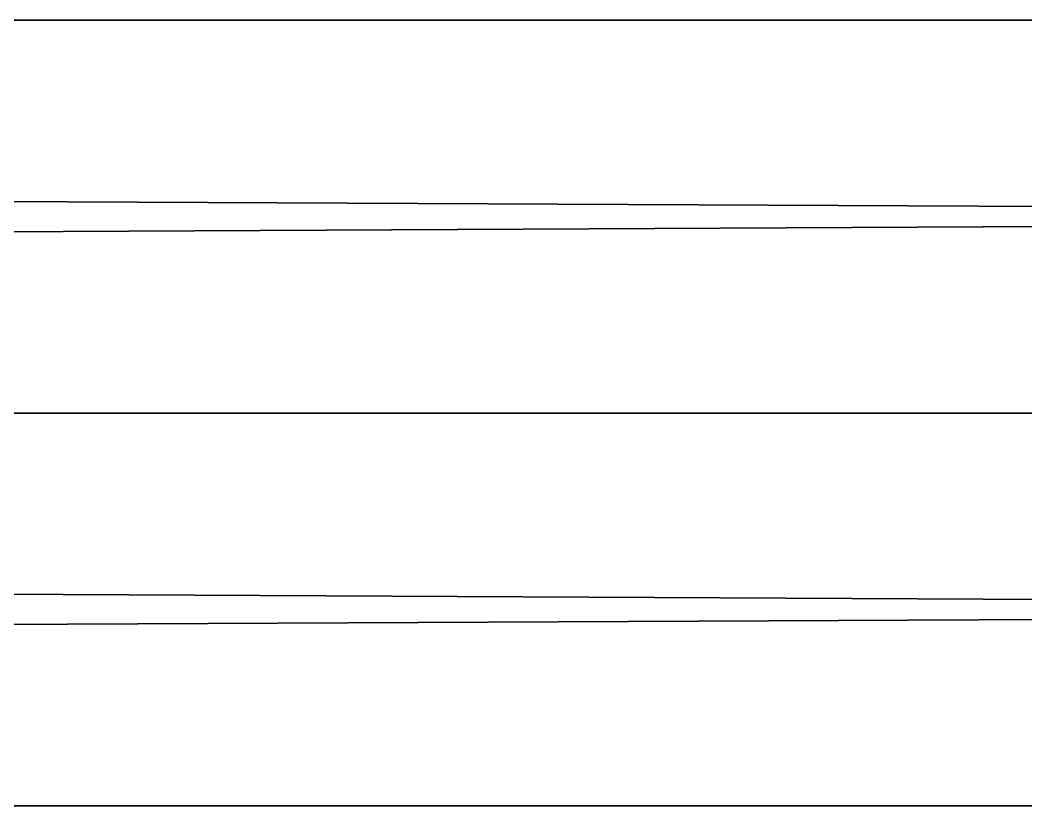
# Model space of a CAD drawing. Header units: centimetres. Extents: x -66.3 to 12.3, y -19.3 to 19.3.
# Drawn here: x -29.803 to -28.872, y -17.864 to -17.136 of the extents above; entities that cross this region are included whole.
import ezdxf

# ---------------------------------------------------------------- set-up
doc = ezdxf.new("R2010")
doc.units = ezdxf.units.CM
doc.layers.add('chrom', color=9, linetype='Continuous', true_color=0xbebebe)

# ---------------------------------------------------------------- blocks, each defined once
blk = doc.blocks.new('GeometrySelector_19HIY9913')
for points in [[(-0.877686, -36.367, -0.363549), (-0.95, -36.367, 0), (-0.95, 36.367, 0)], [(-0.95, -36.367, 0), (-0.877686, 36.367, 0.363549), (-0.95, 36.367, 0)], [(0.877686, -36.367, 0.363549), (0.95, -36.367, 0), (0.95, 36.367, 0)], [(0.877686, -36.367, 0.363549), (0.95, 36.367, 0), (0.877686, 36.367, 0.363549)], [(0.95, -36.367, 0), (0.877686, -36.367, -0.363549), (0.877686, 36.367, -0.363549)], [(0.95, -36.367, 0), (0.877686, 36.367, -0.363549), (0.95, 36.367, 0)]]:
    blk.add_3dface(points)
blk = doc.blocks.new('rohr750_19HIY991')
at = {"layer": 'chrom'}
blk.add_blockref('GeometrySelector_19HIY9913', (0, 0), dxfattribs=at)
blk = doc.blocks.new('rohr750_19HIY993')
at = {"layer": 'chrom'}
blk.add_blockref('GeometrySelector_19HIY9913', (0, 0), dxfattribs=at)

msp = doc.modelspace()

# ---------------------------------------------------------------- block references
at = {"extrusion": (0, 1, 6.12323e-17)}
for name, p, rotation in [('rohr750_19HIY991', (27.01712, 38, -17.5), 90.00000000000001), ('rohr750_19HIY993', (27.01712, 3, -17.5), 270)]:
    msp.add_blockref(name, p, dxfattribs=dict(at, rotation=rotation))

doc.saveas('drawing.dxf')
